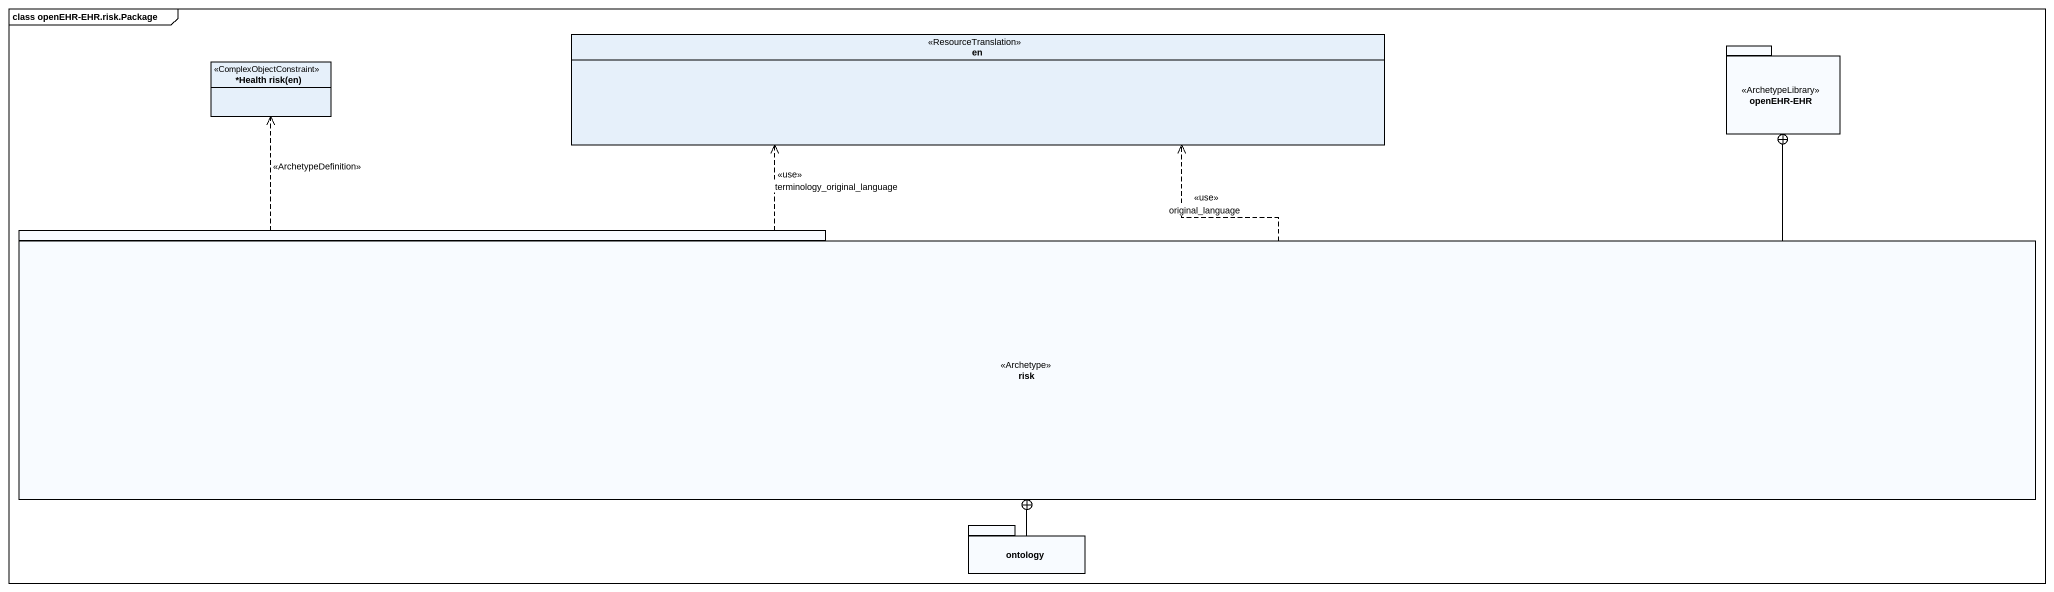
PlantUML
@startuml
mainframe class openEHR-EHR.risk.Package
hide circle
hide empty members
enum en <<ResourceTranslation>>
class "*Health risk(en)" as Health_risk_en <<ComplexObjectConstraint>>
package "openEHR-EHR" as openEHR_EHR <<ArchetypeLibrary>> {
}
package risk <<Archetype>> {
}
package ontology {
}
risk .up.> en : <<use>>\nterminology_original_language
risk .up.> en : <<use>>\noriginal_language
risk .left.> Health_risk_en : <<ArchetypeDefinition>>
risk -right-+ openEHR_EHR
ontology -up-+ risk
@enduml
